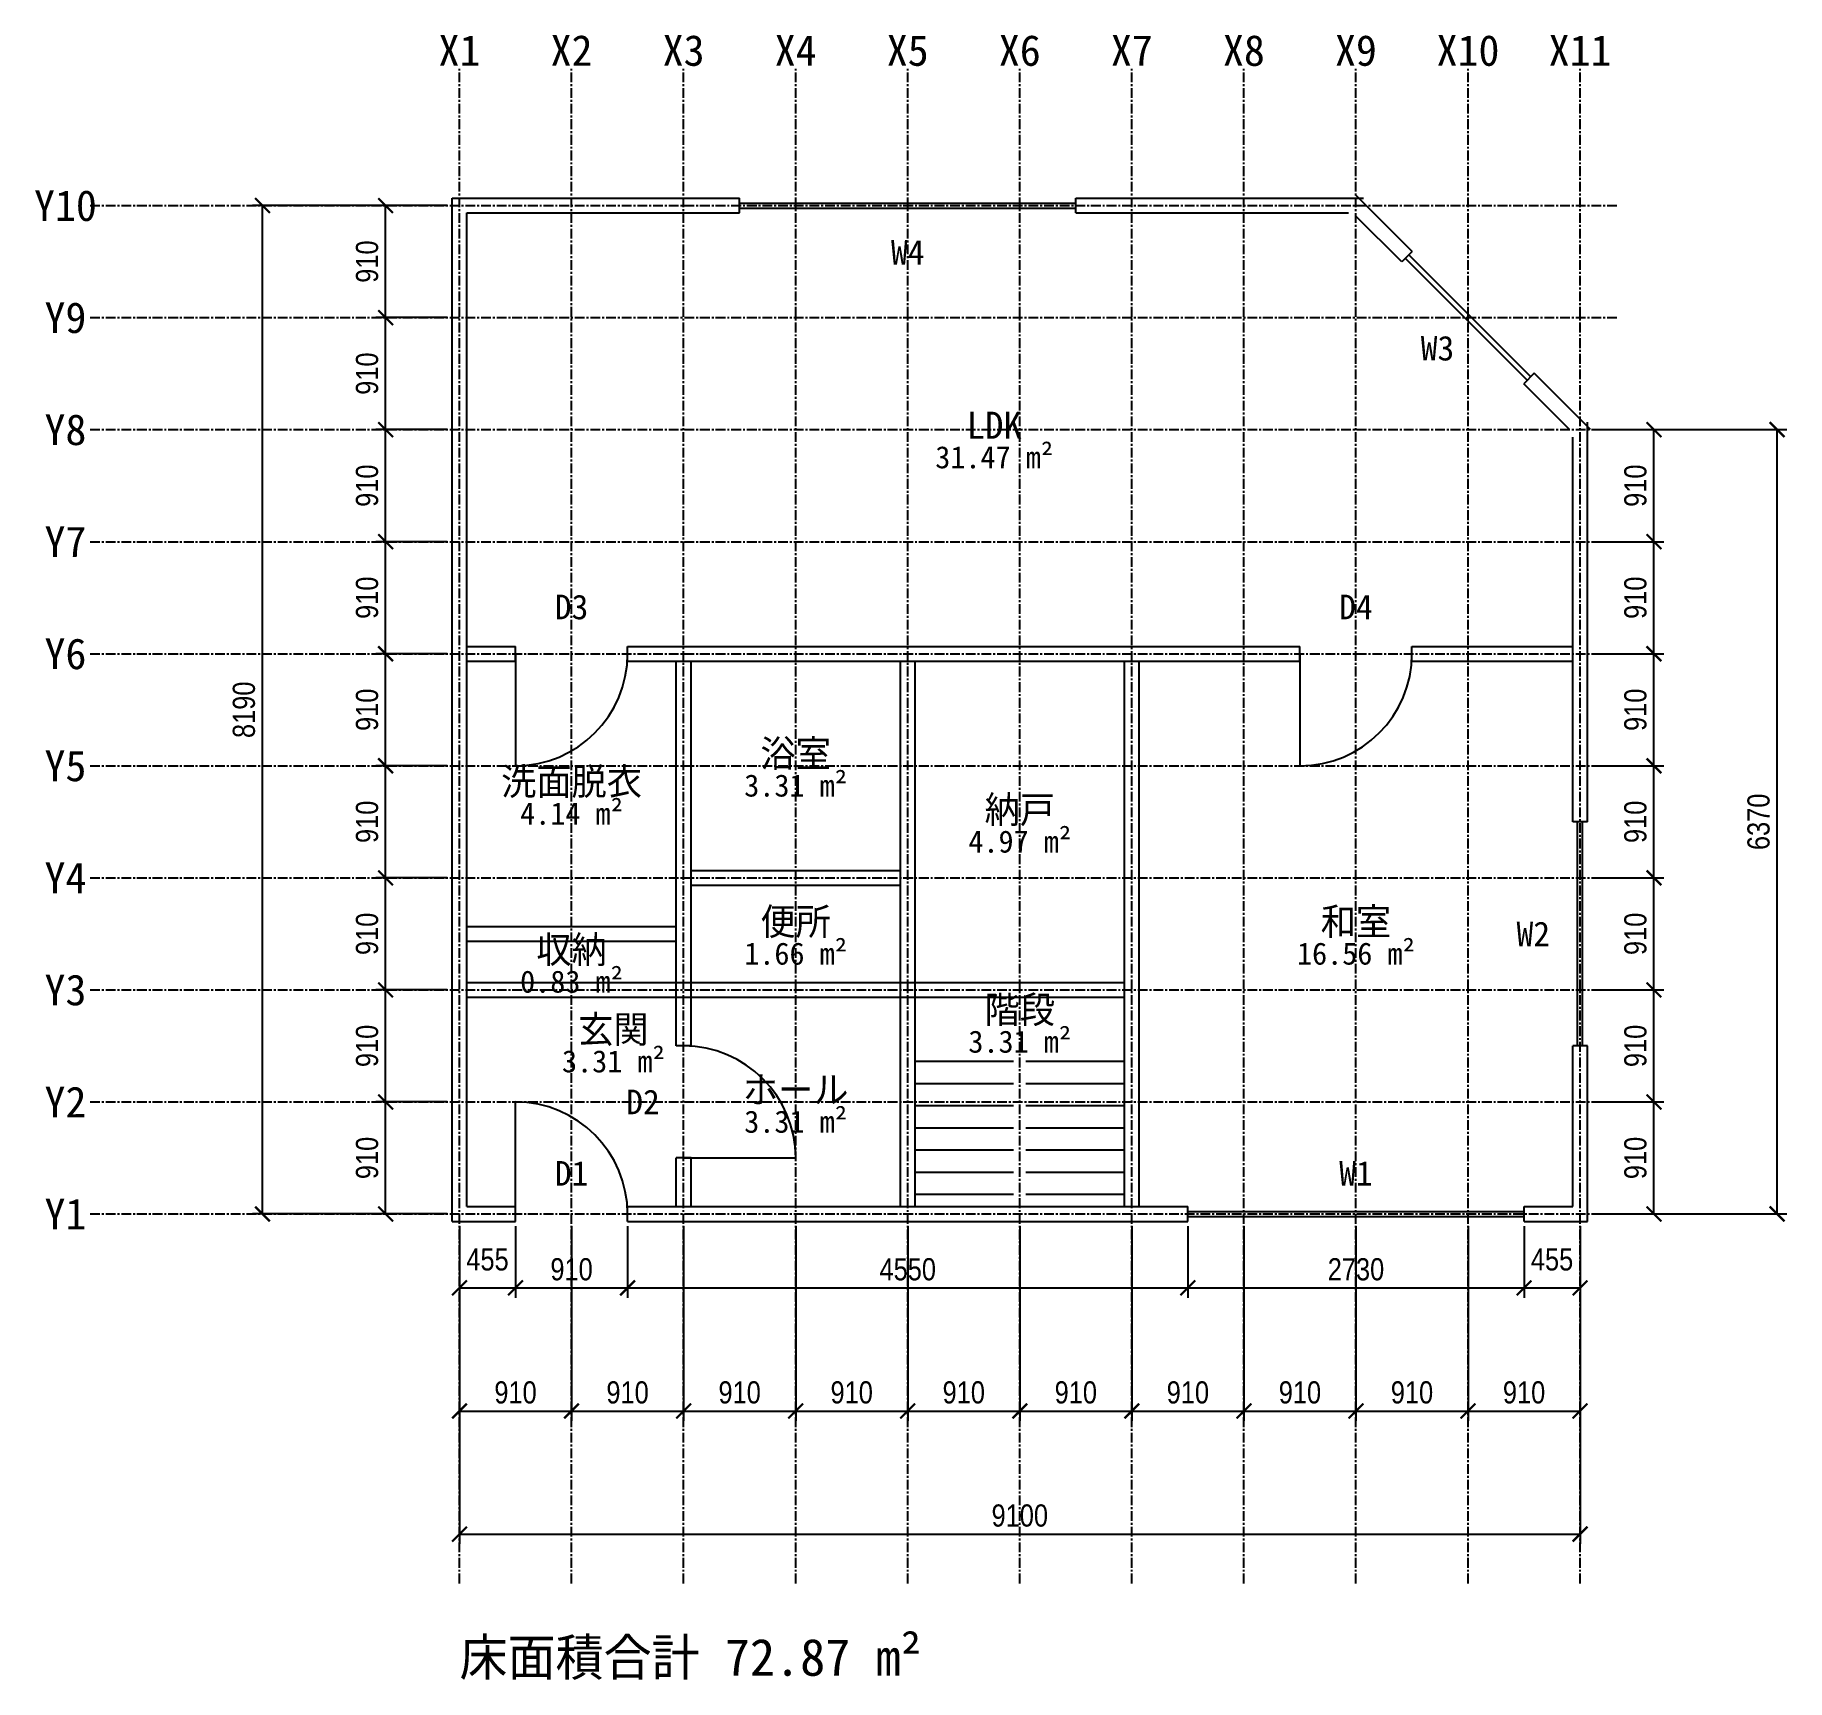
# Model space of a CAD drawing. Header units: millimetres. Extents: x -3447 to 10780, y -3784 to 9575.
import ezdxf
from ezdxf.enums import TextEntityAlignment as Align

# ---------------------------------------------------------------- set-up
doc = ezdxf.new("R2010")
doc.units = ezdxf.units.MM
doc.header["$LTSCALE"] = 25
doc.linetypes.add('CENTER', pattern=[5.08, 3.175, -0.635, 0.635, -0.635])
for name, color, linetype in [('DIM', 4, 'Continuous'), ('GRID', 8, 'CENTER'), ('OPENING', 3, 'Continuous'), ('ROOM', 2, 'Continuous'), ('STAIR', 5, 'Continuous'), ('TEXT', 7, 'Continuous'), ('WALL', 7, 'Continuous')]:
    doc.layers.add(name, color=color, linetype=linetype)
doc.styles.add('OpenSansCondensed-Light', font='OpenSansCondensed-Light.ttf')
doc.dimstyles.new('EZDXF', dxfattribs={"dimtxt": 0.25, "dimasz": 0.175, "dimexe": 0.375, "dimexo": 0.125, "dimgap": 0.1, "dimtad": 1, "dimlfac": 100, "dimzin": 12, "dimdsep": 46, "dimtxsty": 'OpenSansCondensed-Light', "dimblk": 'ARCHTICK', "dimcen": 2.5, "dimazin": 3, "dimtfac": 0.5, "dimtmove": 2, "dimatfit": 3})

# ---------------------------------------------------------------- blocks, each defined once
blk = doc.blocks.new('_ARCHTICK')
at = {"color": 0, "linetype": 'BYBLOCK', "const_width": 0.15}
blk.add_lwpolyline([(-0.5, -0.5), (0.5, 0.5)], dxfattribs=at)

msp = doc.modelspace()

# ---------------------------------------------------------------- linework, layer by layer
at = {"layer": 'GRID'}
for p, q in [((0, -3000), (0, 9300)), ((910, -3000), (910, 9300)), ((1820, -3000), (1820, 9300)), ((2730, -3000), (2730, 9300)), ((3640, -3000), (3640, 9300)), ((4550, -3000), (4550, 9300)), ((5460, -3000), (5460, 9300)), ((6370, -3000), (6370, 9300)), ((7280, -3000), (7280, 9300)), ((8190, -3000), (8190, 9300)), ((9100, -3000), (9100, 9300)), ((-3000, 8190), (9400, 8190)), ((-3000, 7280), (9400, 7280)), ((-3000, 6370), (9400, 6370)), ((-3000, 5460), (9400, 5460)), ((-3000, 4550), (9400, 4550)), ((-3000, 3640), (9400, 3640)), ((-3000, 2730), (9400, 2730)), ((-3000, 1820), (9400, 1820)), ((-3000, 910), (9400, 910)), ((-3000, 0), (9400, 0))]:
    msp.add_line(p, q, dxfattribs=at)
at = {"layer": 'OPENING'}
for p, q in [((2275, 8210), (5005, 8210)), ((2275, 8170), (5005, 8170)), ((8670.8, 6770.9), (7680.9, 7760.8)), ((8699.1, 6799.2), (7709.2, 7789.1)), ((455, 4550), (455, 3640)), ((6825, 4550), (6825, 3640)), ((9080, 1365), (9080, 3185)), ((9120, 1365), (9120, 3185)), ((455, 0), (455, 910)), ((1820, 455), (2730, 455)), ((5915, 20), (8645, 20)), ((5915, -20), (8645, -20))]:
    msp.add_line(p, q, dxfattribs=at)
for centre, start, end in [((455, 4550), 270, 0), ((6825, 4550), 270, 0), ((1820, 455), 0, 90), ((455, 0), 0, 90)]:
    msp.add_arc(centre, 910, start, end, dxfattribs=at)
at = {"layer": 'STAIR'}
for p, q in [((3700, 1240), (4500, 1240)), ((4600, 1240), (5400, 1240)), ((3700, 1060), (4500, 1060)), ((4600, 1060), (5400, 1060)), ((3700, 880), (4500, 880)), ((4600, 880), (5400, 880)), ((3700, 700), (4500, 700)), ((4600, 700), (5400, 700)), ((3700, 520), (4500, 520)), ((4600, 520), (5400, 520)), ((3700, 340), (4500, 340)), ((4600, 340), (5400, 340)), ((3700, 160), (4500, 160)), ((4600, 160), (5400, 160))]:
    msp.add_line(p, q, dxfattribs=at)
at = {"layer": 'WALL'}
for p, q in [((7737.5, 7817.4), (7280, 8274.9)), ((-60, 8250), (2275, 8250)), ((-60, -60), (-60, 8250)), ((60, 8130), (2275, 8130)), ((60, 60), (60, 8130)), ((2275, 8130), (2275, 8250)), ((5005, 8250), (7340, 8250)), ((5005, 8130), (5005, 8250)), ((5005, 8130), (7220, 8130)), ((7652.6, 7732.5), (7280, 8105.1)), ((7737.5, 7817.4), (7652.6, 7732.5)), ((8727.4, 6827.5), (8642.5, 6742.6)), ((9015.1, 6370), (8642.5, 6742.6)), ((9184.9, 6370), (8727.4, 6827.5)), ((9160, 3185), (9160, 6430)), ((9040, 3185), (9040, 6310)), ((60, 4610), (455, 4610)), ((455, 4490), (455, 4610)), ((1365, 4610), (6825, 4610)), ((1365, 4490), (1365, 4610)), ((6825, 4490), (6825, 4610)), ((7735, 4610), (9040, 4610)), ((7735, 4490), (7735, 4610)), ((60, 4490), (455, 4490)), ((1365, 4490), (6825, 4490)), ((1760, 1365), (1760, 4490)), ((1880, 1365), (1880, 4490)), ((3580, 60), (3580, 4490)), ((3700, 60), (3700, 4490)), ((5400, 60), (5400, 4490)), ((5520, 60), (5520, 4490)), ((7735, 4490), (9040, 4490)), ((9160, 3185), (9040, 3185)), ((1880, 2790), (3580, 2790)), ((1880, 2670), (3580, 2670)), ((60, 2335), (1760, 2335)), ((60, 2215), (1760, 2215)), ((60, 1880), (5400, 1880)), ((60, 1760), (5400, 1760)), ((1880, 1365), (1760, 1365)), ((9040, 60), (9040, 1365)), ((9160, 1365), (9040, 1365)), ((9160, -60), (9160, 1365)), ((1760, 60), (1760, 455)), ((1880, 455), (1760, 455)), ((1880, 60), (1880, 455)), ((60, 60), (455, 60)), ((455, -60), (455, 60)), ((1365, 60), (5915, 60)), ((1365, -60), (1365, 60)), ((5915, -60), (5915, 60)), ((8645, 60), (9040, 60)), ((8645, -60), (8645, 60)), ((-60, -60), (455, -60)), ((1365, -60), (5915, -60)), ((8645, -60), (9160, -60))]:
    msp.add_line(p, q, dxfattribs=at)

# ---------------------------------------------------------------- texts
at = {"layer": 'GRID'}
for s, p in [('X1', (0, 9450)), ('X2', (910, 9450)), ('X3', (1820, 9450)), ('X4', (2730, 9450)), ('X5', (3640, 9450)), ('X6', (4550, 9450)), ('X7', (5460, 9450)), ('X8', (6370, 9450)), ('X9', (7280, 9450)), ('X10', (8190, 9450)), ('X11', (9100, 9450)), ('Y10', (-3200, 8190)), ('Y9', (-3200, 7280)), ('Y8', (-3200, 6370)), ('Y7', (-3200, 5460)), ('Y6', (-3200, 4550)), ('Y5', (-3200, 3640)), ('Y4', (-3200, 2730)), ('Y3', (-3200, 1820)), ('Y2', (-3200, 910)), ('Y1', (-3200, 0))]:
    msp.add_text(s, height=250, dxfattribs=at).set_placement(p, align=Align.MIDDLE_CENTER)
at = {"layer": 'OPENING'}
for s, p in [('W4', (3640, 7810)), ('W3', (7942, 7032)), ('D3', (910, 4930)), ('D4', (7280, 4930)), ('W2', (8720, 2275)), ('D2', (1490, 910)), ('D1', (910, 330)), ('W1', (7280, 330))]:
    msp.add_text(s, height=200, dxfattribs=at).set_placement(p, align=Align.MIDDLE_CENTER)
at = {"layer": 'ROOM'}
for s, height, p in [('LDK', 220, (4342.5, 6406.1)), ('31.47 m²', 180, (4342.5, 6146.1)), ('浴室', 220, (2730, 3740)), ('洗面脱衣', 220, (910, 3512.5)), ('3.31 m²', 180, (2730, 3480)), ('納戸', 220, (4550, 3285)), ('4.14 m²', 180, (910, 3252.5)), ('4.97 m²', 180, (4550, 3025)), ('便所', 220, (2730, 2375)), ('和室', 220, (7280, 2375)), ('収納', 220, (910, 2147.5)), ('1.66 m²', 180, (2730, 2115)), ('16.56 m²', 180, (7280, 2115)), ('0.83 m²', 180, (910, 1887.5)), ('階段', 220, (4550, 1660)), ('玄関', 220, (1250, 1500)), ('3.31 m²', 180, (4550, 1400)), ('3.31 m²', 180, (1250, 1240)), ('ホール', 220, (2730, 1010)), ('3.31 m²', 180, (2730, 750))]:
    msp.add_text(s, height=height, dxfattribs=at).set_placement(p, align=Align.MIDDLE_CENTER)
at = {"layer": 'TEXT'}
msp.add_text('床面積合計 72.87 m²', height=300, dxfattribs=at).set_placement((0, -3600), align=Align.MIDDLE_LEFT)

# ---------------------------------------------------------------- dimensions: what is measured, and where the dimension line sits
at = {"layer": 'DIM'}
for base, p1, p2 in [((-1600, 0), (0, 0), (0, 8190)), ((-600, 7280), (0, 7280), (0, 8190)), ((-600, 6370), (0, 6370), (0, 7280)), ((-600, 5460), (0, 5460), (0, 6370)), ((9700, 5460), (9100, 5460), (9100, 6370)), ((10700, 0), (9100, 0), (9100, 6370)), ((-600, 4550), (0, 4550), (0, 5460)), ((9700, 4550), (9100, 4550), (9100, 5460)), ((-600, 3640), (0, 3640), (0, 4550)), ((9700, 3640), (9100, 3640), (9100, 4550)), ((-600, 2730), (0, 2730), (0, 3640)), ((9700, 2730), (9100, 2730), (9100, 3640)), ((-600, 1820), (0, 1820), (0, 2730)), ((9700, 1820), (9100, 1820), (9100, 2730)), ((-600, 910), (0, 910), (0, 1820)), ((9700, 910), (9100, 910), (9100, 1820)), ((-600, 0), (0, 0), (0, 910)), ((9700, 0), (9100, 0), (9100, 910))]:
    msp.add_linear_dim(base=base, p1=p1, p2=p2, angle=90, dimstyle='EZDXF', override={"dimscale": 1, "dimtxt": 180, "dimasz": 120, "dimexe": 80, "dimexo": 100, "dimgap": 60, "dimtad": 1, "dimtih": 0, "dimtoh": 0, "dimdec": 0, "dimlfac": 1}, dxfattribs=at).render()
for base, p1, p2 in [((0, -600), (0, 0), (455, 0)), ((0, -1600), (0, 0), (910, 0)), ((0, -2600), (0, 0), (9100, 0)), ((455, -600), (455, 0), (1365, 0)), ((910, -1600), (910, 0), (1820, 0)), ((1365, -600), (1365, 0), (5915, 0)), ((1820, -1600), (1820, 0), (2730, 0)), ((2730, -1600), (2730, 0), (3640, 0)), ((3640, -1600), (3640, 0), (4550, 0)), ((4550, -1600), (4550, 0), (5460, 0)), ((5460, -1600), (5460, 0), (6370, 0)), ((5915, -600), (5915, 0), (8645, 0)), ((6370, -1600), (6370, 0), (7280, 0)), ((7280, -1600), (7280, 0), (8190, 0)), ((8190, -1600), (8190, 0), (9100, 0)), ((8645, -600), (8645, 0), (9100, 0))]:
    msp.add_linear_dim(base=base, p1=p1, p2=p2, dimstyle='EZDXF', override={"dimscale": 1, "dimtxt": 180, "dimasz": 120, "dimexe": 80, "dimexo": 100, "dimgap": 60, "dimtad": 1, "dimtih": 0, "dimtoh": 0, "dimdec": 0, "dimlfac": 1}, dxfattribs=at).render()

doc.saveas('drawing.dxf')
